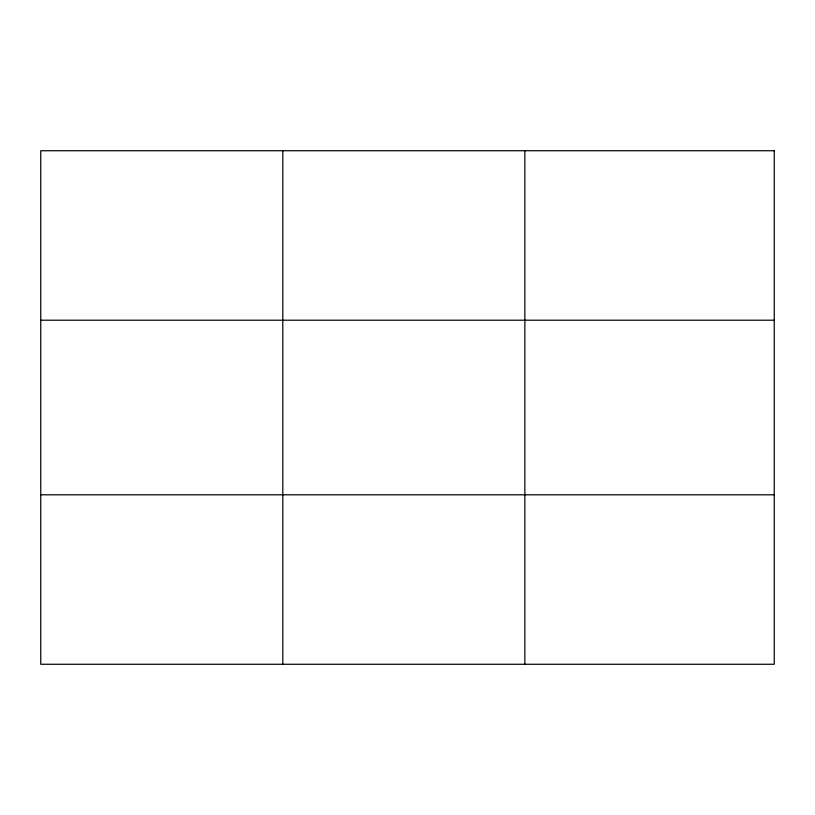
<?xml version="1.0" encoding="UTF-8"?>
<svg xmlns="http://www.w3.org/2000/svg" width="815" height="815" viewBox="0 0 815 815"><rect width="100%" height="100%" fill="white"/><g stroke="black" fill="none" stroke-linecap="round" stroke-linejoin="round"><path stroke-width="1.22" d="M282.805 664.266L282.805 150.734M524.86 664.266L524.86 150.734M40.75 320.203L774.25 320.203M40.75 494.807L774.25 494.807M774.25 150.734L774.25 664.266L40.75 664.266L40.75 150.734L774.25 150.734"/></g></svg>
